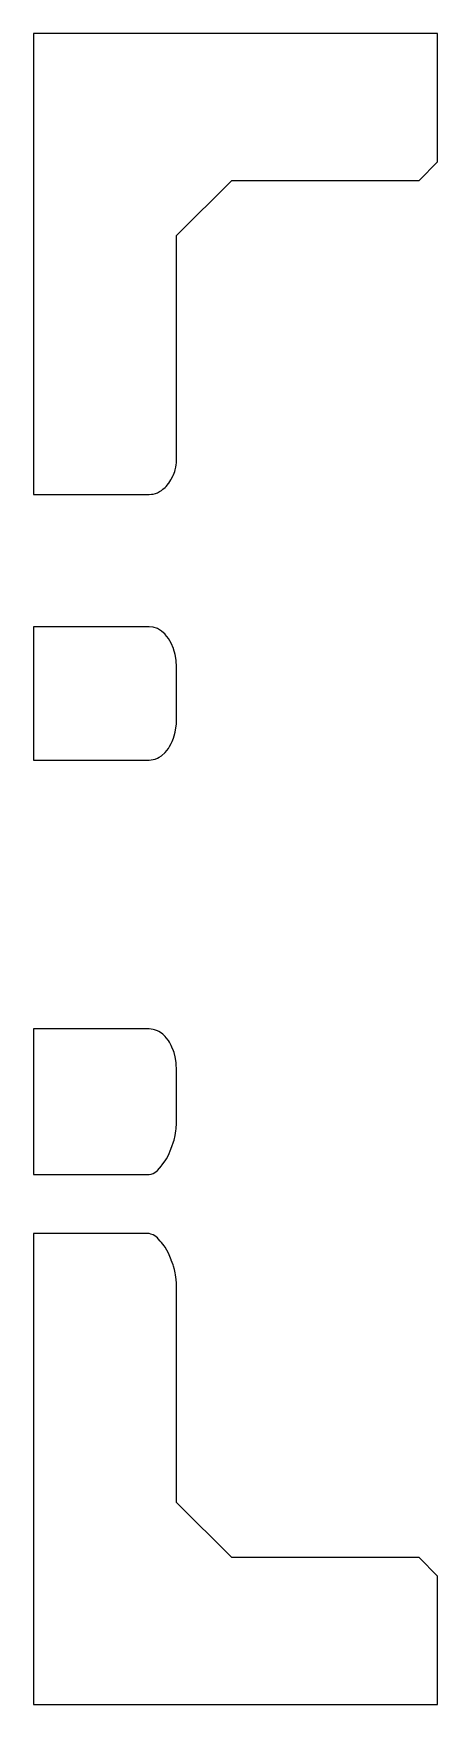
# Model space of a CAD drawing. Header units: metres. Extents: x 0 to 47.5, y 0 to 45.5.
# Drawn here: x 36.5 to 47.5, y 0 to 45.5 of the extents above.
import ezdxf

# ---------------------------------------------------------------- set-up
doc = ezdxf.new("R2010")
doc.units = ezdxf.units.M

msp = doc.modelspace()

# ---------------------------------------------------------------- linework, layer by layer
for p, q in [((47.5, 45.5), (36.5, 45.5)), ((36.5, 45.5), (36.5, 32.9448)), ((47.5, 42), (47.5, 45.5)), ((47, 41.5), (47.5, 42)), ((40.3959, 40), (41.8959, 41.5)), ((41.8959, 41.5), (47, 41.5)), ((40.3959, 33.8917), (40.3959, 40)), ((40.3592, 33.6142), (40.3747, 33.6916)), ((40.3747, 33.6916), (40.3867, 33.7512)), ((40.3867, 33.7512), (40.3907, 33.8123)), ((40.3907, 33.8123), (40.3959, 33.8917)), ((40.1087, 33.166), (40.1762, 33.2447)), ((40.1762, 33.2447), (40.1849, 33.2586)), ((40.1849, 33.2586), (40.2377, 33.343)), ((40.2377, 33.343), (40.2507, 33.3613)), ((40.2507, 33.3613), (40.2527, 33.364)), ((40.2527, 33.364), (40.3041, 33.4645)), ((40.3041, 33.4645), (40.3142, 33.4841)), ((40.3142, 33.4841), (40.3457, 33.5751)), ((40.3457, 33.5751), (40.3592, 33.6142)), ((36.5, 32.9448), (39.6459, 32.9448)), ((39.6459, 32.9448), (39.7148, 32.9522)), ((39.7148, 32.9522), (39.7632, 32.9575)), ((39.7632, 32.9575), (39.8254, 32.9778)), ((39.8254, 32.9778), (39.8777, 32.995)), ((39.8777, 32.995), (39.9284, 33.0236)), ((39.9284, 33.0236), (39.9864, 33.0564)), ((39.9864, 33.0564), (40.0231, 33.0871)), ((40.0231, 33.0871), (40.0868, 33.1404)), ((40.0868, 33.1404), (40.1087, 33.166)), ((39.6459, 29.3478), (36.5, 29.3478)), ((36.5, 29.3478), (36.5, 25.7136)), ((39.7632, 29.3343), (39.6459, 29.3478)), ((39.8757, 29.2948), (39.7632, 29.3343)), ((39.8777, 29.2941), (39.8757, 29.2948)), ((39.984, 29.2296), (39.8777, 29.2941)), ((39.9864, 29.2282), (39.984, 29.2296)), ((40.0839, 29.1408), (39.9864, 29.2282)), ((40.0868, 29.1382), (40.0839, 29.1408)), ((40.1762, 29.0264), (40.0868, 29.1382)), ((40.2527, 28.8954), (40.1762, 29.0264)), ((40.3107, 28.7569), (40.2527, 28.8954)), ((40.3142, 28.7486), (40.3107, 28.7569)), ((40.3592, 28.5895), (40.3142, 28.7486)), ((40.3845, 28.4355), (40.3592, 28.5895)), ((40.3867, 28.4221), (40.3845, 28.4355)), ((40.3951, 28.2663), (40.3867, 28.4221)), ((40.3959, 28.2504), (40.3951, 28.2663)), ((40.3959, 26.811), (40.3959, 28.2504)), ((40.3317, 26.3749), (40.3592, 26.4719)), ((40.3592, 26.4719), (40.3698, 26.5362)), ((40.3698, 26.5362), (40.3867, 26.6394)), ((40.3867, 26.6394), (40.3902, 26.7042)), ((40.3902, 26.7042), (40.3959, 26.811)), ((40.0868, 25.9232), (40.1762, 26.0351)), ((40.1762, 26.0351), (40.2068, 26.0875)), ((40.2068, 26.0875), (40.2527, 26.166)), ((40.2527, 26.166), (40.277, 26.2241)), ((40.277, 26.2241), (40.3142, 26.3128)), ((40.3142, 26.3128), (40.3317, 26.3749)), ((36.5, 25.7136), (39.6459, 25.7136)), ((39.6459, 25.7136), (39.7632, 25.7272)), ((39.7632, 25.7272), (39.8105, 25.7438)), ((39.8105, 25.7438), (39.8777, 25.7674)), ((39.8777, 25.7674), (39.9224, 25.7944)), ((39.9224, 25.7944), (39.9864, 25.8333)), ((39.9864, 25.8333), (40.0868, 25.9232)), ((39.6459, 18.3978), (36.5, 18.3978)), ((36.5, 18.3978), (36.5, 14.4282)), ((39.7632, 18.3843), (39.6459, 18.3978)), ((39.7996, 18.3715), (39.7632, 18.3843)), ((39.8777, 18.3441), (39.7996, 18.3715)), ((39.9121, 18.3233), (39.8777, 18.3441)), ((39.9864, 18.2782), (39.9121, 18.3233)), ((40.0179, 18.25), (39.9864, 18.2782)), ((40.0868, 18.1882), (40.0179, 18.25)), ((40.1145, 18.1536), (40.0868, 18.1882)), ((40.1762, 18.0764), (40.1145, 18.1536)), ((40.1996, 18.0364), (40.1762, 18.0764)), ((40.2527, 17.9455), (40.1996, 18.0364)), ((40.2712, 17.9013), (40.2527, 17.9455)), ((40.3142, 17.7986), (40.2712, 17.9013)), ((40.3275, 17.7516), (40.3142, 17.7986)), ((40.3592, 17.6395), (40.3275, 17.7516)), ((40.3672, 17.5911), (40.3592, 17.6395)), ((40.3867, 17.4721), (40.3672, 17.5911)), ((40.3893, 17.4235), (40.3867, 17.4721)), ((40.3959, 17.3004), (40.3893, 17.4235)), ((40.3959, 15.861), (40.3959, 17.3004)), ((40.3273, 15.3679), (40.3592, 15.4917)), ((40.3592, 15.4917), (40.3779, 15.6171)), ((40.3779, 15.6171), (40.3867, 15.6754)), ((40.3867, 15.6754), (40.3944, 15.8332)), ((40.3944, 15.8332), (40.3959, 15.8607)), ((40.3959, 15.8607), (40.3959, 15.861)), ((40.1762, 14.9607), (40.242, 15.1194)), ((40.242, 15.1194), (40.2527, 15.1452)), ((40.2527, 15.1452), (40.2673, 15.1945)), ((40.2673, 15.1945), (40.3142, 15.3172)), ((40.3142, 15.3172), (40.3273, 15.3679)), ((39.8777, 14.5381), (39.9829, 14.6688)), ((39.9829, 14.6688), (39.9864, 14.6731)), ((39.9864, 14.6731), (39.992, 14.6834)), ((39.992, 14.6834), (40.0868, 14.8031)), ((40.0868, 14.8031), (40.1189, 14.8597)), ((40.1189, 14.8597), (40.1762, 14.9607)), ((36.5, 14.4282), (39.6459, 14.4282)), ((39.6459, 14.4282), (39.7002, 14.4409)), ((39.7002, 14.4409), (39.7632, 14.4558)), ((39.7632, 14.4558), (39.8328, 14.5058)), ((39.8328, 14.5058), (39.8777, 14.5381)), ((39.6459, 12.8222), (36.5, 12.8222)), ((36.5, 12.8222), (36.5, 0)), ((39.697, 12.8096), (39.6459, 12.8222)), ((39.7632, 12.7932), (39.697, 12.8096)), ((39.8012, 12.7645), (39.7632, 12.7932)), ((39.8777, 12.7067), (39.8012, 12.7645)), ((39.8944, 12.685), (39.8777, 12.7067)), ((39.9488, 12.614), (39.8944, 12.685)), ((39.9799, 12.5866), (39.9488, 12.614)), ((39.9864, 12.5809), (39.9799, 12.5866)), ((40.059, 12.4862), (39.9864, 12.5809)), ((40.0868, 12.4501), (40.059, 12.4862)), ((40.1303, 12.371), (40.0868, 12.4501)), ((40.1762, 12.2875), (40.1303, 12.371)), ((40.1944, 12.2424), (40.1762, 12.2875)), ((40.2466, 12.1122), (40.1944, 12.2424)), ((40.2514, 12.1031), (40.2466, 12.1122)), ((40.2527, 12.1006), (40.2514, 12.1031)), ((40.299, 11.9766), (40.2527, 12.1006)), ((40.3142, 11.936), (40.299, 11.9766)), ((40.3378, 11.8423), (40.3142, 11.936)), ((40.3592, 11.7576), (40.3378, 11.8423)), ((40.3675, 11.7008), (40.3592, 11.7576)), ((40.3867, 11.5699), (40.3675, 11.7008)), ((40.3875, 11.5531), (40.3867, 11.5699)), ((40.3905, 11.4901), (40.3875, 11.5531)), ((40.3949, 11.4139), (40.3905, 11.4901)), ((40.3959, 11.3964), (40.3949, 11.4139)), ((40.3959, 5.5), (40.3959, 11.3964)), ((41.8959, 4), (40.3959, 5.5)), ((47, 4), (41.8959, 4)), ((47.5, 3.5), (47, 4)), ((47.5, 0), (47.5, 3.5)), ((36.5, 0), (47.5, 0))]:
    msp.add_line(p, q)

doc.saveas('drawing.dxf')
